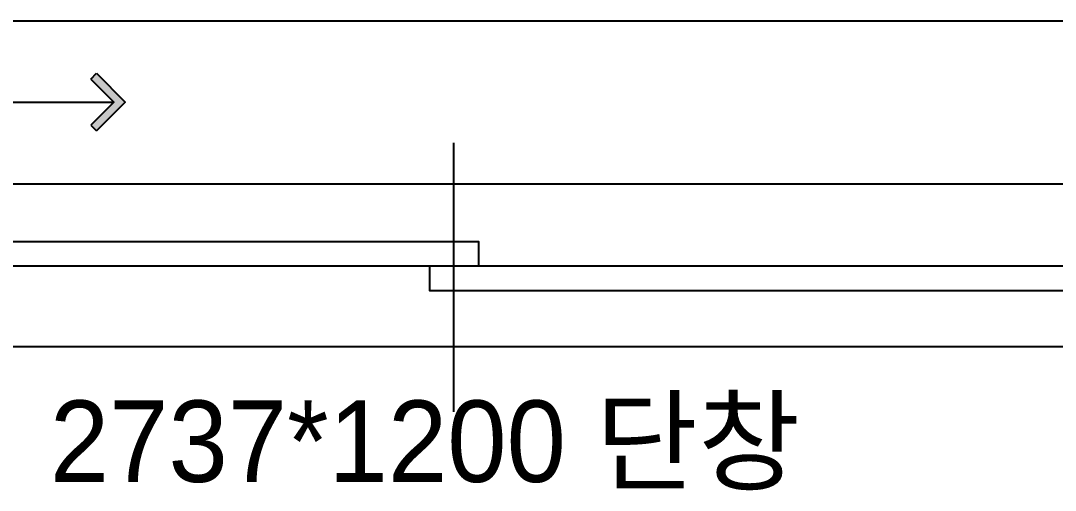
# Model space of a CAD drawing. Header units: inches. Extents: x 262342 to 305842, y 10210 to 38486.
# Drawn here: x 289167 to 290436, y 26364 to 26940 of the extents above; entities that cross this region are included whole.
import ezdxf

# ---------------------------------------------------------------- set-up
doc = ezdxf.new("R2010")
doc.units = ezdxf.units.IN
doc.header["$LTSCALE"] = 50
doc.header["$MEASUREMENT"] = 0
for name, color, linetype in [('0-ELC TEXT', 7, 'Continuous'), ('01. F-소품', 3, 'Continuous'), ('C-WIN', 4, 'Continuous'), ('RC-LIGHT', 7, 'Continuous')]:
    doc.layers.add(name, color=color, linetype=linetype)
doc.styles.add('코레일둥고', font='Korail_Round_Gothic_Medium.ttf')

# ---------------------------------------------------------------- blocks, each defined once
blk = doc.blocks.new('vudausseh')
at = {"layer": 'C-WIN'}
blk.add_line((268198.5, 26460), (268198.5, 26790), dxfattribs=at)
blk.add_lwpolyline([(266830, 26740), (269567, 26740), (269567, 26540), (266830, 26540)], close=True, dxfattribs=at)
for points in [[(266880, 26669), (268228.5, 26669), (268228.5, 26639), (266880, 26639)], [(269517, 26639), (268168.5, 26639), (268168.5, 26609), (269517, 26609)]]:
    blk.add_lwpolyline(points, dxfattribs=at)
at = {"layer": '0-ELC TEXT', "style": '코레일둥고'}
blk.add_text('2737*1200 단창', height=100, dxfattribs=at).set_placement((267703, 26374))
blk = doc.blocks.new('VJSWJDEH')
blk.add_blockref('vudausseh', (21500, 0))
blk = doc.blocks.new('FFSFDF')
at = {"layer": '01. F-소품'}
blk.add_hatch(color=8, dxfattribs=at).paths.add_polyline_path([(1567672.9, 1746751.1), (1567679.9, 1746744.1), (1567715.3, 1746779.4), (1567679.9, 1746814.8), (1567672.9, 1746807.7), (1567701.2, 1746779.4)])
at = {"layer": '01. F-소품', "color": 8}
for p, q in [((1567672.9, 1746807.7), (1567679.9, 1746814.8)), ((1567474.8, 1746779.4), (1567701.2, 1746779.4)), ((1567672.9, 1746751.1), (1567679.9, 1746744.1))]:
    blk.add_line(p, q, dxfattribs=at)
for points in [[(1567679.9, 1746814.8), (1567715.3, 1746779.4), (1567679.9, 1746744.1)], [(1567672.9, 1746807.7), (1567701.2, 1746779.4), (1567672.9, 1746751.1)]]:
    blk.add_lwpolyline(points, dxfattribs=at)
for centre, start_param, end_param in [((1566799.8, 1746779.4), 1.570796, 4.712389), ((1566899.8, 1746779.4), 1.570796, 4.712389), ((1566999.8, 1746779.4), 1.570796, 4.712389), ((1567099.8, 1746779.4), 1.570796, 4.712389), ((1567199.8, 1746779.4), 1.570796, 4.712389), ((1567299.8, 1746779.4), 1.570796, 4.712389), ((1567399.8, 1746779.4), 1.570796, 4.712389), ((1566749.8, 1746779.4), 6.283185, 7.853982), ((1566849.8, 1746779.4), 4.712389, 7.853982), ((1566949.8, 1746779.4), 4.712389, 7.853982), ((1567049.8, 1746779.4), 4.712389, 7.853982), ((1567149.8, 1746779.4), 4.712389, 7.853982), ((1567249.8, 1746779.4), 4.712389, 7.853982), ((1567349.8, 1746779.4), 4.712389, 7.853982), ((1567449.8, 1746779.4), 4.712389, 7.853982)]:
    blk.add_ellipse(centre, major_axis=(0, -50), ratio=0.5, start_param=start_param, end_param=end_param, dxfattribs=at)

msp = doc.modelspace()

# ---------------------------------------------------------------- linework, layer by layer
at = {"layer": 'RC-LIGHT'}
msp.add_lwpolyline([(288330, 26740), (288330, 26940), (291455, 26940)], dxfattribs=at)

# ---------------------------------------------------------------- block references
msp.add_blockref('VJSWJDEH', (0, 0))
at = {"color": 0, "rotation": 360}
msp.add_blockref('FFSFDF', (-1278419.8, -1719939.4), dxfattribs=at)

doc.saveas('drawing.dxf')
